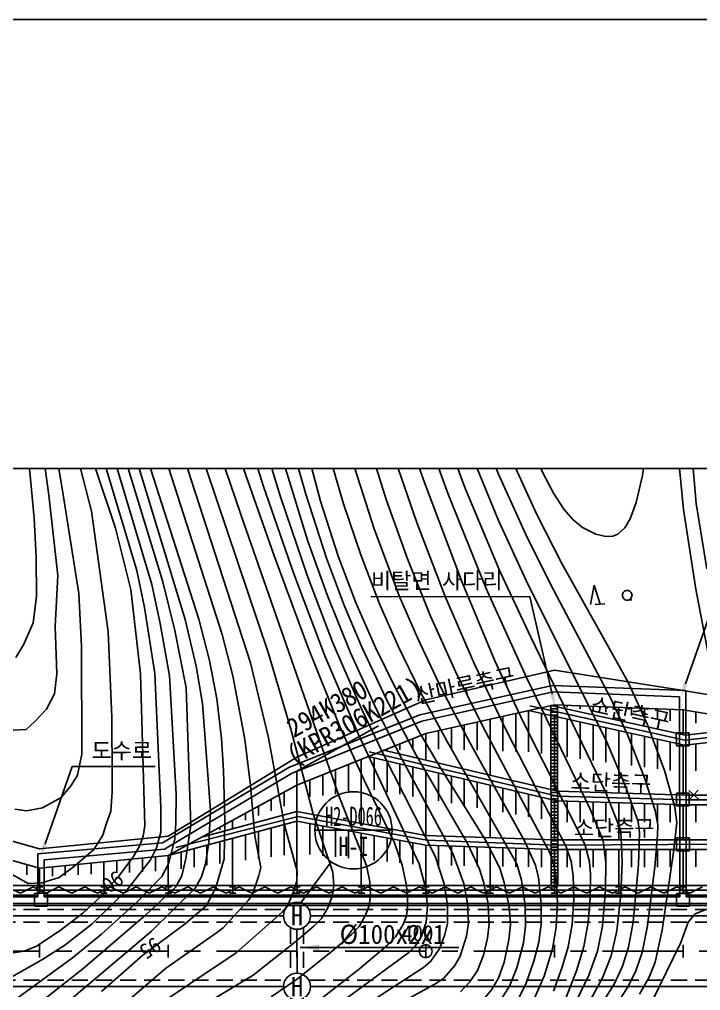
# Model space of a CAD drawing. Header units: millimetres. Extents: x 11366 to 12162, y 1103 to 1810.
# Drawn here: x 11483.7 to 11589.5, y 1468.1 to 1619.1 of the extents above; entities that cross this region are included whole.
import ezdxf
from ezdxf.enums import TextEntityAlignment as Align
from ezdxf.xclip import XClip

# ---------------------------------------------------------------- set-up
doc = ezdxf.new("R2010")
doc.units = ezdxf.units.MM
doc.header["$LTSCALE"] = 10
doc.header["$MEASUREMENT"] = 0
doc.header["$XCLIPFRAME"] = 2
doc.linetypes.add('CENTER', pattern=[2, 1.25, -0.25, 0.25, -0.25])
doc.linetypes.add('HIDDEN', pattern=[0.375, 0.25, -0.125])
for name, color, linetype in [('TN-MANH', 4, 'Continuous'), ('TZ-BASE', 253, 'Continuous'), ('TZ-CABL', 4, 'Continuous')]:
    doc.layers.add(name, color=color, linetype=linetype)
doc.layers.add('TX-PAPR', color=2, linetype='Continuous', plot=False)
doc.styles.add('GR', font='GulimChe.ttf')
doc.styles.add('HANA', font='GulimChe.ttf')
doc.styles.get("Standard").update_dxf_attribs({"font": 'GulimChe.ttf'})
doc.linetypes.add('ZIGZAG', pattern='A,0.0001,-0.2,[131,ltypeshp.shx,S=0.2,R=0,X=-0.2,Y=0],-0.4,[131,ltypeshp.shx,S=0.2,R=180,X=0.2,Y=0],-0.2', length=0.8001)
doc.dimstyles.get("Standard").update_dxf_attribs({"dimtxt": 0.18, "dimasz": 0.18, "dimexe": 0.18, "dimexo": 0.0625, "dimgap": 0.09, "dimtad": 0, "dimtih": 1, "dimtoh": 1, "dimdec": 4, "dimzin": 0, "dimdsep": 46, "dimtxsty": 'Standard', "dimcen": 0.09, "dimadec": 0, "dimazin": 0, "dimtfac": 1, "dimtdec": 4, "dimtofl": 0, "dimtmove": 0, "dimatfit": 3, "dimfxl": 0, "dimtolj": 1, "dimtzin": 0, "dimarcsym": 0})

# ---------------------------------------------------------------- blocks, each defined once
blk = doc.blocks.new('JD-FFCG5FXDGD4XFS')
at = {"layer": 'TZ-BASE'}
for p, q in [((81.4, 71.01, 104), (61.65, 140.28, 104)), ((87.23, 69.49, 106), (66.99, 139.82, 106)), ((83.68, 69.91, 105), (75.05, 102.11, 105)), ((93.85, 70.17, 108), (85.31, 97.5, 108)), ((41.46, 70.86, 87), (38.39, 92.57, 87)), ((43.71, 70.61, 88), (40.21, 92.38, 88)), ((48.05, 68.35, 89), (42.12, 91.9, 89)), ((77.38, 70.75, 102), (71.27, 90.57, 102)), ((99.79, 72.81, 110), (93.5, 91.02, 110)), ((106.1, 72.04, 112), (99.48, 89.71, 112)), ((39.17, 67.27, 86), (37.21, 88.14, 86)), ((74.81, 72.2, 101), (69.51, 88.73, 101)), ((103.48, 71.02, 111), (97.03, 88.81, 111)), ((111.34, 74.1, 114), (106.19, 86.75, 114)), ((114.19, 74.53, 115), (109.07, 86.55, 115)), ((71.26, 67.87, 99), (66.32, 82.5, 99)), ((64.74, 51.58, 95), (55.58, 80.09, 95)), ((81.7, 63.71, 103), (76.47, 80.6, 103)), ((98.66, 66.47, 109), (93.87, 80.35, 109)), ((133.68, 73.91, 116), (134.76, 81.27, 116)), ((59.15, 57.41, 93), (52.47, 79.19, 93)), ((62.64, 51.55, 94), (54.27, 78.89, 94)), ((116.03, 79.25, 116), (118.1, 74.56, 116)), ((55.12, 59.16, 91), (49.44, 77.99, 91)), ((57.44, 56.96, 92), (51.08, 78.2, 92)), ((72.76, 44.82, 97), (62.2, 77.45, 97)), ((75.57, 46.24, 98), (65.13, 77.32, 98)), ((76.42, 61.61, 100), (70.95, 77.13, 100)), ((91.97, 65.63, 107), (87.89, 78.46, 107)), ((111.34, 66.94, 113), (106.83, 77.75, 113)), ((139.23, 77.27, 115), (140.05, 68.61, 115)), ((141.36, 77.72, 114), (142.03, 69.56, 114)), ((51.82, 65.74, 90), (48.45, 75.67, 90)), ((68.38, 49.23, 96), (59.9, 75.63, 96)), ((115.54, 64.77, 114), (111.34, 74.1, 114)), ((117.24, 67.98, 115), (114.19, 74.53, 115)), ((118.1, 74.56, 116), (119.84, 71.15, 116)), ((105.6, 57.44, 110), (99.79, 72.81, 110)), ((132.7, 69.73, 116), (133.68, 73.91, 116)), ((79.5, 58.65, 101), (74.81, 72.2, 101)), ((84.59, 61.05, 104), (81.4, 71.01, 104)), ((109.34, 56.45, 111), (103.48, 71.02, 111)), ((111.53, 59.06, 112), (106.1, 72.04, 112)), ((119.84, 71.15, 116), (121.48, 68.69, 116)), ((42.86, 58.4, 87), (41.46, 70.86, 87)), ((46.11, 55.59, 88), (43.71, 70.61, 88)), ((81.69, 58.09, 102), (77.38, 70.75, 102)), ((86.41, 61.36, 105), (83.68, 69.91, 105)), ((89.9, 61.59, 106), (87.23, 69.49, 106)), ((97.2, 60.94, 108), (93.85, 70.17, 108)), ((131.76, 67.18, 116), (132.7, 69.73, 116)), ((142.03, 69.56, 114), (143.71, 59.41, 114)), ((50.64, 49.62, 89), (48.05, 68.35, 89)), ((121.16, 60.25, 115), (117.24, 67.98, 115)), ((121.48, 68.69, 116), (122.86, 67.07, 116)), ((140.05, 68.61, 115), (141.96, 56.23, 115)), ((39.48, 61.2, 86), (39.17, 67.27, 86)), ((86.61, 23.88, 99), (71.26, 67.87, 99)), ((103.02, 55.12, 109), (98.66, 66.47, 109)), ((115.94, 56.93, 113), (111.34, 66.94, 113)), ((122.86, 67.07, 116), (124.39, 65.83, 116)), ((130.94, 65.8, 116), (131.76, 67.18, 116)), ((54.16, 56.19, 90), (51.82, 65.74, 90)), ((95.87, 55.23, 107), (91.97, 65.63, 107)), ((124.39, 65.83, 116), (126.43, 64.78, 116)), ((129.88, 64.8, 116), (130.94, 65.8, 116)), ((84.68, 55.39, 103), (81.7, 63.71, 103)), ((119.38, 57.04, 114), (115.54, 64.77, 114)), ((126.43, 64.78, 116), (128.01, 64.44, 116)), ((128.01, 64.44, 116), (129.09, 64.47, 116)), ((129.09, 64.47, 116), (129.88, 64.8, 116)), ((39.55, 55.13, 86), (39.48, 61.2, 86)), ((81.7, 47.28, 100), (76.42, 61.61, 100)), ((87.37, 53.61, 104), (84.59, 61.05, 104)), ((89.18, 54.02, 105), (86.41, 61.36, 105)), ((92.81, 53.99, 106), (89.9, 61.59, 106)), ((100.76, 52.08, 108), (97.2, 60.94, 108)), ((56.33, 53.41, 91), (55.12, 59.16, 91)), ((116.33, 48.77, 112), (111.53, 59.06, 112)), ((124.39, 54.47, 115), (121.16, 60.25, 115)), ((42.41, 50.43, 87), (42.86, 58.4, 87)), ((61, 49.85, 93), (59.15, 57.41, 93)), ((84.35, 45.87, 101), (79.5, 58.65, 101)), ((85.58, 47.92, 102), (81.69, 58.09, 102)), ((110.74, 45.14, 110), (105.6, 57.44, 110)), ((55.71, 43.09, 90), (54.16, 56.19, 90)), ((58.75, 50.92, 92), (57.44, 56.96, 92)), ((115.65, 42.51, 111), (109.34, 56.45, 111)), ((128.03, 32.74, 113), (115.94, 56.93, 113)), ((128.74, 39.38, 114), (119.38, 57.04, 114)), ((125.59, 53.85, 73.08), (126.19, 56.89, 73.08)), ((126.19, 56.89, 73.08), (127.09, 53.93, 73.08)), ((141.96, 56.23, 115), (144.87, 41.11, 115)), ((39.02, 51, 86), (39.55, 55.13, 86)), ((46.54, 47.42, 88), (46.11, 55.59, 88)), ((88.34, 46.37, 103), (84.68, 55.39, 103)), ((116.16, 55.12), (91.5, 55.08)), ((98.71, 48.67, 107), (95.87, 55.23, 107)), ((107.57, 44.59, 109), (103.02, 55.12, 109)), ((119.66, 39.93), (116.16, 55.12)), ((131.53, 41.7, 115), (124.39, 54.47, 115)), ((131.35, 54.55, 73.08), (132.05, 54.59, 73.08)), ((57.91, 43.16, 91), (56.33, 53.41, 91)), ((90.13, 47.12, 104), (87.37, 53.61, 104)), ((92.18, 47.21, 105), (89.18, 54.02, 105)), ((95.72, 47.41, 106), (92.81, 53.99, 106)), ((126.34, 53.89, 73.08), (127.84, 53.97, 73.08)), ((140.38, 41.53), (144.57, 53.51)), ((64.34, 44.31, 94), (62.64, 51.55, 94)), ((66.4, 45.18, 95), (64.74, 51.58, 95)), ((104.91, 42.88, 108), (100.76, 52.08, 108)), ((37.58, 47.7, 86), (39.02, 51, 86)), ((42.66, 43.12, 87), (42.41, 50.43, 87)), ((60.2, 42.81, 92), (58.75, 50.92, 92)), ((62.77, 40.94, 93), (61, 49.85, 93)), ((51.21, 36.37, 89), (50.64, 49.62, 89)), ((70.03, 42.79, 96), (68.38, 49.23, 96)), ((102.47, 40.76, 107), (98.71, 48.67, 107)), ((127.92, 24.74, 112), (116.33, 48.77, 112)), ((36.32, 45.65, 86), (37.58, 47.7, 86)), ((46.58, 30.59, 88), (46.54, 47.42, 88)), ((86.62, 35.01, 100), (81.7, 47.28, 100)), ((90.02, 37.65, 102), (85.58, 47.92, 102)), ((93.9, 39.12, 104), (90.13, 47.12, 104)), ((95.31, 40.87, 105), (92.18, 47.21, 105)), ((99.27, 40.13, 106), (95.72, 47.41, 106)), ((79.05, 34.49, 98), (75.57, 46.24, 98)), ((89.47, 33.86, 101), (84.35, 45.87, 101)), ((92.37, 37.54, 103), (88.34, 46.37, 103)), ((65.34, 38.49, 94), (64.34, 44.31, 94)), ((67.53, 39.2, 95), (66.4, 45.18, 95)), ((75.57, 33.15, 97), (72.76, 44.82, 97)), ((112.65, 34.03, 109), (107.57, 44.59, 109)), ((115.08, 35.72, 110), (110.74, 45.14, 110)), ((42.33, 40, 87), (42.66, 43.12, 87)), ((56.38, 19.51, 90), (55.71, 43.09, 90)), ((58.84, 22.35, 91), (57.91, 43.16, 91)), ((61.21, 24.39, 92), (60.2, 42.81, 92)), ((71.89, 32.93, 96), (70.03, 42.79, 96)), ((100, 39.03), (120, 43.67)), ((100, 39.03), (120, 43.67)), ((109.35, 34.01, 108), (104.91, 42.88, 108)), ((125.57, 22.06, 111), (115.65, 42.51, 111)), ((120, 43.67), (140, 40.48)), ((120, 43.67), (140, 40.48)), ((63.5, 19.54, 93), (62.77, 40.94, 93)), ((99.14, 33.8, 105), (95.31, 40.87, 105)), ((99.11, 36.71), (119.73, 41.3)), ((106.91, 32.3, 107), (102.47, 40.76, 107)), ((119.73, 41.3), (140.44, 40.48)), ((134.48, 35.16, 115), (131.53, 41.7, 115)), ((41.09, 37.58, 87), (42.33, 40, 87)), ((103.4, 32.48, 106), (99.27, 40.13, 106)), ((99.4, 35.75), (119.82, 40.29)), ((119.82, 40.29), (139.44, 39.51)), ((131.39, 33.53, 114), (128.74, 39.38, 114)), ((139.49, 8.42), (139.44, 39.51)), ((140, 40.48), (160, 37.24)), ((140, 40.48), (160, 37.24)), ((140.49, 8.42), (140.44, 40.47)), ((66.56, 21.87, 94), (65.34, 38.49, 94)), ((68.26, 33.04, 95), (67.53, 39.2, 95)), ((80, 30.16), (100, 39.03)), ((80, 30.16), (100, 39.03)), ((98.48, 30.54, 104), (93.9, 39.12, 104)), ((100, 33.83), (120, 38.28)), ((116.16, 38.12), (140.28, 32.79)), ((119.46, 38.16), (140.32, 33.55)), ((119.52, 10.22), (119.47, 38.17)), ((119.47, 38.16), (120.47, 38.16)), ((120, 38.04), (120, 38.28)), ((120, 38.28), (140, 37.48)), ((120.52, 10.22), (120.47, 38.26)), ((122, 37.93), (122, 38.2)), ((124, 37.66), (124, 38.12)), ((126, 37.4), (126, 38.04)), ((128, 37.13), (128, 37.96)), ((130, 35.83), (130, 37.88)), ((132, 36.6), (132, 37.8)), ((39.28, 35.68, 87), (41.09, 37.58, 87)), ((51.29, 26.9, 89), (51.21, 36.37, 89)), ((78.73, 28.53), (99.11, 36.71)), ((93.44, 30.56, 102), (90.02, 37.65, 102)), ((96.35, 29.76, 103), (92.37, 37.54, 103)), ((112, 31.1), (112, 36.5)), ((114, 31.04), (114, 36.95)), ((116, 30.96), (116, 37.39)), ((116, 37.39), (140.24, 32.03)), ((118, 30.7), (118, 36.95)), ((119.47, 37.66), (120.47, 37.66)), ((119.47, 37.16), (120.47, 37.16)), ((119.47, 36.66), (120.47, 36.66)), ((120, 24.97), (120, 36.51)), ((134, 36.34), (134, 37.72)), ((136, 36.07), (136, 37.64)), ((138, 35.81), (138, 37.56)), ((140, 33.62), (140, 37.48)), ((140, 37.48), (160, 34.25)), ((142, 35.42), (142, 37.16)), ((37.92, 34.42, 87), (39.28, 35.68, 87)), ((79.16, 27.62), (99.4, 35.75)), ((90.44, 26.55, 100), (86.62, 35.01, 100)), ((104, 31.34), (104, 34.72)), ((106, 31.28), (106, 35.17)), ((108, 31.22), (108, 35.61)), ((110, 27.33), (110, 36.06)), ((124.71, 16.63, 110), (115.08, 35.72, 110)), ((119.47, 36.16), (120.47, 36.16)), ((119.47, 35.66), (120.47, 35.66)), ((119.47, 35.16), (120.47, 35.16)), ((122, 30.18), (122, 36.07)), ((124, 29.91), (124, 35.62)), ((126, 29.65), (126, 35.18)), ((128, 29.39), (128, 34.74)), ((137.1, 28.09, 115), (134.48, 35.16, 115)), ((140.28, 32.79), (159.91, 34.99)), ((140.32, 33.55), (154.49, 35.14)), ((35.9, 34.32, 87), (37.92, 34.42, 87)), ((82.52, 21.32, 98), (79.05, 34.49, 98)), ((80, 25.8), (100, 33.83)), ((99.01, 13.59, 101), (89.47, 33.86, 101)), ((102.15, 28.75, 105), (99.14, 33.8, 105)), ((100, 29.68), (100, 33.83)), ((102, 31.4), (102, 34.28)), ((119.3, 15.27, 108), (109.35, 34.01, 108)), ((121.85, 16.2, 109), (112.65, 34.03, 109)), ((119.48, 34.66), (120.48, 34.66)), ((119.48, 34.16), (120.48, 34.16)), ((119.48, 33.66), (120.48, 33.66)), ((130, 24.57), (130, 34.3)), ((134.01, 26.92, 114), (131.39, 33.53, 114)), ((132, 28.86), (132, 33.85)), ((134, 28.6), (134, 33.41)), ((140.94, 33.93), (138.94, 33.93)), ((138.94, 33.93), (138.95, 31.93)), ((140.24, 32.03), (160, 34.25)), ((140.95, 31.93), (140.94, 33.93)), ((68.59, 28.14, 95), (68.26, 33.04, 95)), ((72.77, 25.76, 96), (71.89, 32.93, 96)), ((78.04, 19.58, 97), (75.57, 33.15, 97)), ((96, 31.3), (96, 32.23)), ((98, 31.39), (98, 33.03)), ((114.14, 13.57, 106), (103.4, 32.48, 106)), ((115.43, 17.05, 107), (106.91, 32.3, 107)), ((119.48, 33.16), (120.48, 33.16)), ((119.48, 32.66), (120.48, 32.66)), ((119.48, 32.16), (120.48, 32.16)), ((131.11, 25.5, 113), (128.03, 32.74, 113)), ((136, 28.34), (136, 32.97)), ((138, 28.08), (138, 32.53)), ((138.95, 31.93), (140.95, 31.93)), ((140, 24.28), (140, 32.08)), ((142, 28.01), (142, 32.23)), ((45.91, 27.34, 88), (46.58, 30.59, 88)), ((91.05, 30.24), (120.37, 23.34)), ((91.23, 30.97), (120.47, 24.09)), ((101.46, 14.76, 102), (93.44, 30.56, 102)), ((93.47, 31.21), (120.56, 24.84)), ((94, 31.09), (94, 31.42)), ((106.48, 16.71, 104), (98.48, 30.54, 104)), ((119.48, 31.66), (120.48, 31.66)), ((119.48, 31.16), (120.48, 31.16)), ((119.48, 30.66), (120.48, 30.66)), ((40.87, 16.7), (45.06, 28.68)), ((45.06, 28.68), (57.96, 28.7)), ((60, 17.85), (80, 30.16)), ((60, 17.85), (80, 30.16)), ((88, 24.62), (88, 29.01)), ((90, 19.85), (90, 29.82)), ((92, 25.05), (92, 30.02)), ((94, 24.73), (94, 29.55)), ((96, 24.38), (96, 29.08)), ((104.2, 15.18, 103), (96.35, 29.76, 103)), ((109.27, 17.25, 105), (102.15, 28.75, 105)), ((119.48, 30.16), (120.48, 30.16)), ((119.48, 29.66), (120.48, 29.66)), ((119.48, 29.16), (120.48, 29.16)), ((44.92, 25.74, 88), (45.91, 27.34, 88)), ((59.1, 16.81), (78.73, 28.53)), ((59.4, 15.83), (79.16, 27.62)), ((68.81, 20.18, 95), (68.59, 28.14, 95)), ((84, 24.18), (84, 27.41)), ((86, 24.4), (86, 28.21)), ((98, 24.03), (98, 28.61)), ((100, 17.99), (100, 28.14)), ((102, 23.34), (102, 27.67)), ((104, 22.99), (104, 27.2)), ((119.49, 28.66), (120.49, 28.66)), ((119.49, 28.16), (120.49, 28.16)), ((119.49, 27.66), (120.49, 27.66)), ((138.74, 22.38, 115), (137.1, 28.09, 115)), ((43.35, 23.87, 88), (44.92, 25.74, 88)), ((51.29, 24.76, 89), (51.29, 26.9, 89)), ((60, 14.85), (80, 25.8)), ((73.45, 17.93, 96), (72.77, 25.76, 96)), ((80, 21.7), (80, 25.8)), ((80, 21.7), (80, 25.8)), ((82, 23.97), (82, 26.6)), ((95.16, 16.85, 100), (90.44, 26.55, 100)), ((106, 22.64), (106, 26.73)), ((108, 22.29), (108, 26.25)), ((110, 17.66), (110, 25.78)), ((119.49, 27.16), (120.49, 27.16)), ((119.49, 26.66), (120.49, 26.66)), ((119.49, 26.16), (120.49, 26.16)), ((119.49, 25.66), (120.49, 25.66)), ((135.66, 21.87, 114), (134.01, 26.92, 114)), ((51.09, 21.77, 89), (51.29, 24.76, 89)), ((61.19, 19.87, 92), (61.21, 24.39, 92)), ((78, 22.55), (78, 24.7)), ((112, 21.6), (112, 25.31)), ((114, 21.25), (114, 24.84)), ((116, 20.9), (116, 24.37)), ((119.49, 25.16), (120.49, 25.16)), ((119.49, 24.66), (120.49, 24.66)), ((119.49, 24.16), (120.49, 24.16)), ((120.56, 24.84), (140.59, 24.26)), ((130.25, 18.84, 112), (127.92, 24.74, 112)), ((133.02, 20.1, 113), (131.11, 25.5, 113)), ((140.96, 24.56), (138.96, 24.56)), ((138.96, 24.56), (138.96, 22.56)), ((140.59, 24.26), (159.88, 24.26)), ((140.91, 24.97, 115.31), (142.4, 23.63, 115.31)), ((140.96, 22.56), (140.96, 24.56)), ((140.99, 23.55, 115.31), (142.33, 25.04, 115.31)), ((40.46, 22.29, 88), (43.35, 23.87, 88)), ((76, 21.81), (76, 23.61)), ((90.81, 13.33, 99), (86.61, 23.88, 99)), ((118, 20.56), (118, 23.9)), ((119.49, 23.66), (120.49, 23.66)), ((119.49, 23.16), (120.49, 23.16)), ((119.5, 22.66), (120.5, 22.66)), ((120, 17.32), (120, 23.43)), ((120.37, 23.34), (140.57, 22.76)), ((120.47, 24.09), (140.58, 23.51)), ((122, 20.07), (122, 23.3)), ((124, 20.07), (124, 23.24)), ((126, 20.07), (126, 23.18)), ((128, 20.06), (128, 23.12)), ((130, 17.32), (130, 23.07)), ((132, 20.06), (132, 23.01)), ((134, 20.06), (134, 22.95)), ((136, 20.06), (136, 22.89)), ((138, 20.05), (138, 22.83)), ((140, 17.32), (140, 22.78)), ((140.57, 22.76), (160, 22.76)), ((140.58, 23.51), (159.94, 23.51)), ((142, 20.05), (142, 22.76)), ((20, 21.44), (40, 15.92)), ((20, 21.44), (40, 15.92)), ((36.18, 22.07, 88), (37.98, 21.8, 88)), ((37.98, 21.8, 88), (40.46, 22.29, 88)), ((50.36, 19.71, 89), (51.09, 21.77, 89)), ((58.85, 18.47, 91), (58.84, 22.35, 91)), ((80, 21.7), (65.36, 17.78)), ((66.31, 16.89, 94), (66.56, 21.87, 94)), ((72, 20.34), (72, 21.42)), ((74, 21.08), (74, 22.51)), ((80, 21.7), (100, 17.99)), ((85.56, 12.3, 98), (82.52, 21.32, 98)), ((119.5, 22.16), (120.5, 22.16)), ((119.5, 21.66), (120.5, 21.66)), ((119.5, 21.16), (120.5, 21.16)), ((127.57, 17.15, 111), (125.57, 22.06, 111)), ((136.06, 19.61, 114), (135.66, 21.87, 114)), ((139.05, 20.02, 115), (138.74, 22.38, 115)), ((138.96, 22.56), (140.96, 22.56)), ((49.85, 18.02, 89), (50.36, 19.71, 89)), ((80, 20.2), (60, 14.85)), ((61.01, 17.38, 92), (61.19, 19.87, 92)), ((61.16, 16.11), (80.19, 20.93)), ((68.69, 14.37, 95), (68.81, 20.18, 95)), ((70, 19.02), (70, 20.32)), ((78, 14.94), (78, 19.66)), ((80, 10.22), (80, 20.2)), ((80, 10.22), (80, 20.2)), ((80, 20.2), (100, 16.49)), ((80.19, 20.93), (100.18, 17.27)), ((82, 15.03), (82, 19.83)), ((119.5, 20.66), (120.5, 20.66)), ((119.5, 20.16), (120.5, 20.16)), ((119.5, 19.66), (120.5, 19.66)), ((133.23, 18.39, 113), (133.02, 20.1, 113)), ((138.49, 15.41, 115), (139.05, 20.02, 115)), ((20, 18.44), (40, 12.92)), ((56.11, 17.86, 90), (56.38, 19.51, 90)), ((58.15, 16.08, 91), (58.85, 18.47, 91)), ((62.75, 14.41, 93), (63.5, 19.54, 93)), ((66, 17.95), (66, 18.13)), ((68, 18.87), (68, 19.23)), ((74, 14.41), (74, 18.59)), ((76, 14.67), (76, 19.13)), ((80.01, 12.45, 97), (78.04, 19.58, 97)), ((84, 14.84), (84, 19.46)), ((86, 14.65), (86, 19.09)), ((88, 14.47), (88, 18.72)), ((90, 10.22), (90, 18.35)), ((119.5, 19.16), (120.5, 19.16)), ((119.5, 18.66), (120.5, 18.66)), ((119.5, 18.16), (120.5, 18.16)), ((130.4, 17.59, 112), (130.25, 18.84, 112)), ((133.08, 13.47, 113), (133.23, 18.39, 113)), ((136.01, 18, 114), (136.06, 19.61, 114)), ((39.71, 15.11), (59.1, 16.81)), ((40, 15.92), (60, 17.85)), ((40, 15.92), (60, 17.85)), ((48.42, 15.8, 89), (49.85, 18.02, 89)), ((55.59, 16.42, 90), (56.11, 17.86, 90)), ((60.06, 13.57, 92), (61.01, 17.38, 92)), ((65.79, 13.56, 94), (66.31, 16.89, 94)), ((68, 13.6), (68, 16.99)), ((70, 10.22), (70, 17.52)), ((72, 14.14), (72, 18.06)), ((74.36, 12.98, 96), (73.45, 17.93, 96)), ((92, 14.1), (92, 17.98)), ((94, 13.91), (94, 17.6)), ((96.33, 13.38, 100), (95.16, 16.85, 100)), ((96, 13.73), (96, 17.23)), ((98, 13.54), (98, 16.86)), ((100, 17.99), (120, 17.32)), ((100.18, 17.27), (120.31, 16.48)), ((108.36, 12.75, 104), (106.48, 16.71, 104)), ((111.53, 12.89, 105), (109.27, 17.25, 105)), ((117.08, 13.39, 107), (115.43, 17.05, 107)), ((119.5, 17.66), (120.5, 17.66)), ((119.5, 17.16), (120.5, 17.16)), ((119.51, 16.66), (120.51, 16.66)), ((120, 17.32), (140, 17.32)), ((120.31, 16.48), (160.2, 16.68)), ((125.46, 13.9, 110), (124.71, 16.63, 110)), ((128, 13.74, 111), (127.57, 17.15, 111)), ((130.55, 13.88, 112), (130.4, 17.59, 112)), ((135.6, 13.13, 114), (136.01, 18, 114)), ((140.97, 17.6), (138.97, 17.6)), ((138.97, 17.6), (138.97, 15.6)), ((140, 17.32), (160, 17.33)), ((140.97, 15.6), (140.97, 17.6)), ((39.71, 15.11), (39.71, 8.42)), ((40.71, 14.2), (59.4, 15.83)), ((45.46, 13.26, 89), (48.42, 15.8, 89)), ((54.6, 14.71, 90), (55.59, 16.42, 90)), ((57.23, 14.19, 91), (58.15, 16.08, 91)), ((62, 12.8), (62, 15.38)), ((64, 13.07), (64, 15.92)), ((66, 13.34), (66, 16.45)), ((100, 10.22), (100, 16.49)), ((100, 16.49), (120, 15.82)), ((102, 13.32), (102, 16.42)), ((104, 13.29), (104, 16.36)), ((105.94, 10.54, 103), (104.2, 15.18, 103)), ((106, 13.26), (106, 16.29)), ((108, 13.22), (108, 16.22)), ((110, 10.22), (110, 16.16)), ((112, 13.16), (112, 16.09)), ((114, 13.12), (114, 16.02)), ((116, 13.09), (116, 15.96)), ((118, 13.06), (118, 15.89)), ((119.96, 13.25, 108), (119.3, 15.27, 108)), ((119.51, 16.16), (120.51, 16.16)), ((119.51, 15.66), (120.51, 15.66)), ((119.51, 15.16), (120.51, 15.16)), ((120, 10.22), (120, 15.82)), ((120, 15.82), (140, 15.82)), ((122.6, 13.91, 109), (121.85, 16.2, 109)), ((122, 13.03), (122, 15.82)), ((124, 13.04), (124, 15.82)), ((126, 13.05), (126, 15.82)), ((128, 13.05), (128, 15.82)), ((130, 10.22), (130, 15.82)), ((132, 13.07), (132, 15.82)), ((134, 13.08), (134, 15.82)), ((136, 13.08), (136, 15.82)), ((136.73, 3.26, 115), (138.49, 15.41, 115)), ((138, 13.09), (138, 15.82)), ((138.97, 15.6), (140.97, 15.6)), ((140, 15.82), (160, 15.83)), ((140, 10.22), (140, 15.82)), ((142, 13.11), (142, 15.82)), ((60, 14.85), (40, 12.92)), ((40.71, 14.2), (40.71, 8.42)), ((48, 11.95), (48, 13.69)), ((50, 10.22), (50, 13.88)), ((52, 12.15), (52, 14.07)), ((52.34, 11.68, 90), (54.6, 14.71, 90)), ((53.55, 9.47, 91), (57.23, 14.19, 91)), ((54, 12.24), (54, 14.27)), ((56, 12.34), (56, 14.46)), ((58, 12.44), (58, 14.65)), ((60, 10.22), (60, 14.85)), ((62.13, 11.71, 93), (62.75, 14.41, 93)), ((67.39, 9.92, 95), (68.69, 14.37, 95)), ((99.94, 10.11, 101), (99.01, 13.59, 101)), ((102.89, 10.47, 102), (101.46, 14.76, 102)), ((119.51, 14.66), (120.51, 14.66)), ((119.51, 14.16), (120.51, 14.16)), ((119.51, 13.66), (120.51, 13.66)), ((122.93, 11.72, 109), (122.6, 13.91, 109)), ((125.63, 11.95, 110), (125.46, 13.9, 110)), ((127.96, 9.53, 111), (128, 13.74, 111)), ((130.3, 8.8, 112), (130.55, 13.88, 112)), ((38, 11.84), (38, 13.47)), ((40, 10.22), (40, 12.92)), ((42, 11.66), (42, 13.11)), ((43.05, 11.47, 89), (45.46, 13.26, 89)), ((44, 11.76), (44, 13.3)), ((46, 11.86), (46, 13.5)), ((59.02, 11.61, 92), (60.06, 13.57, 92)), ((65.19, 11.55, 94), (65.79, 13.56, 94)), ((74.09, 11.76, 96), (74.36, 12.98, 96)), ((79.98, 10.93, 97), (80.01, 12.45, 97)), ((85.75, 10.19, 98), (85.56, 12.3, 98)), ((91.31, 10.79, 99), (90.81, 13.33, 99)), ((97, 10.18, 100), (96.33, 13.38, 100)), ((109, 10.76, 104), (108.36, 12.75, 104)), ((112.21, 10.68, 105), (111.53, 12.89, 105)), ((114.89, 11.03, 106), (114.14, 13.57, 106)), ((117.55, 11.43, 107), (117.08, 13.39, 107)), ((119.51, 13.16), (120.51, 13.16)), ((119.51, 12.66), (120.51, 12.66)), ((119.51, 12.16), (120.51, 12.16)), ((120.27, 11.26, 108), (119.96, 13.25, 108)), ((132.22, 4.52, 113), (133.08, 13.47, 113)), ((134.48, 3.96, 114), (135.6, 13.13, 114)), ((35.76, 11.92, 89), (38.22, 10.5, 89)), ((38.22, 10.5, 89), (40.35, 10.61, 89)), ((40.35, 10.61, 89), (43.05, 11.47, 89)), ((49.52, 8.51, 90), (52.34, 11.68, 90)), ((55.04, 7.56, 92), (59.02, 11.61, 92)), ((61.2, 10.01, 93), (62.13, 11.71, 93)), ((64.2, 9.78, 94), (65.19, 11.55, 94)), ((73.03, 8.71, 96), (74.09, 11.76, 96)), ((79.58, 9.5, 97), (79.98, 10.93, 97)), ((91.44, 8.63, 99), (91.31, 10.79, 99)), ((109.65, 7.6, 104), (109, 10.76, 104)), ((112.96, 6.89, 105), (112.21, 10.68, 105)), ((115.45, 7.1, 106), (114.89, 11.03, 106)), ((117.96, 7.36, 107), (117.55, 11.43, 107)), ((119.51, 11.66), (120.51, 11.66)), ((119.51, 11.16), (120.51, 11.16)), ((119.52, 10.66), (120.52, 10.66)), ((120.48, 7.49, 108), (120.27, 11.26, 108)), ((123.01, 8.07, 109), (122.93, 11.72, 109)), ((125.58, 8.29, 110), (125.63, 11.95, 110)), ((0, 10.22), (80, 10.22)), ((36.02, 9.49), (37.02, 8.99)), ((37.02, 8.99), (39.02, 9.99)), ((39.02, 9.99), (40.02, 9.49)), ((39.52, 9.99), (40.52, 9.99)), ((40.02, 9.99), (40.02, 8.99)), ((40.02, 9.49), (41.02, 8.99)), ((41.02, 8.99), (43.02, 9.99)), ((43.02, 9.99), (44.02, 9.49)), ((44.02, 9.49), (45.02, 8.99)), ((45.02, 8.99), (47.02, 9.99)), ((47.02, 9.99), (48.02, 9.49)), ((48.02, 9.49), (49.02, 8.99)), ((48.17, 4.27, 91), (53.55, 9.47, 91)), ((49.02, 8.99), (51.02, 9.99)), ((49.52, 9.99), (50.52, 9.99)), ((50.02, 9.99), (50.02, 8.99)), ((51.02, 9.99), (52.02, 9.49)), ((52.02, 9.49), (53.02, 8.99)), ((53.02, 8.99), (55.02, 9.99)), ((55.02, 9.99), (56.02, 9.49)), ((56.02, 9.49), (57.02, 8.99)), ((56.46, 5.59, 93), (61.2, 10.01, 93)), ((57.02, 8.99), (59.02, 10)), ((57.37, 3.13, 94), (64.2, 9.78, 94)), ((59.02, 10), (60.02, 9.5)), ((59.52, 10), (60.52, 10)), ((60.02, 10), (60.02, 9)), ((60.02, 9.5), (61.02, 9)), ((61.02, 9), (63.02, 10)), ((63.02, 10), (64.02, 9.5)), ((64.02, 9.5), (65.02, 9)), ((65.02, 9), (67.02, 10)), ((65.93, 7.08, 95), (67.39, 9.92, 95)), ((67.02, 10), (68.02, 9.5)), ((68.02, 9.5), (69.02, 9)), ((69.02, 9), (71.02, 10)), ((69.52, 10), (70.52, 10)), ((70.02, 10), (70.02, 9)), ((71.02, 10), (72.02, 9.5)), ((72.02, 9.5), (73.02, 9)), ((73.02, 9), (75.02, 10)), ((75.02, 10), (76.02, 9.5)), ((76.02, 9.5), (77.02, 9)), ((77.02, 9), (79.02, 10)), ((78.53, 7.03, 97), (79.58, 9.5, 97)), ((79.02, 10), (80.02, 9.5)), ((79.52, 10), (80.52, 10)), ((80, 10.22), (205.12, 10.23)), ((80.02, 10), (80.02, 9)), ((80.02, 9.5), (81.02, 9)), ((81.02, 9), (83.02, 10)), ((83.02, 10), (84.02, 9.5)), ((84.02, 9.5), (85.02, 9)), ((85.02, 9), (87.02, 10)), ((85.48, 8.5, 98), (85.75, 10.19, 98)), ((87.02, 10), (88.02, 9.5)), ((88.02, 9.5), (89.02, 9)), ((89.02, 9), (91.02, 10)), ((89.52, 10), (90.52, 10)), ((90.02, 10), (90.02, 9)), ((91.02, 10), (92.02, 9.5)), ((92.02, 9.5), (93.02, 9)), ((93.02, 9), (95.02, 10)), ((95.02, 10), (96.02, 9.5)), ((96.02, 9.5), (97.02, 9)), ((97.22, 7.27, 100), (97, 10.18, 100)), ((97.02, 9), (99.02, 10)), ((99.02, 10), (100.02, 9.5)), ((99.52, 10), (100.52, 10)), ((100.28, 7.07, 101), (99.94, 10.11, 101)), ((100.02, 10), (100.02, 9)), ((100.02, 9.5), (101.02, 9)), ((101.02, 9), (103.02, 10)), ((103.4, 7.17, 102), (102.89, 10.47, 102)), ((103.02, 10), (104.02, 9.5)), ((104.02, 9.5), (105.02, 9)), ((105.02, 9), (107.02, 10)), ((106.52, 7.39, 103), (105.94, 10.54, 103)), ((107.02, 10), (108.02, 9.5)), ((108.02, 9.5), (109.02, 9)), ((109.02, 9), (111.02, 10)), ((109.52, 10), (110.52, 10)), ((110.02, 10), (110.02, 9)), ((111.02, 10), (112.02, 9.5)), ((112.02, 9.5), (113.02, 9)), ((113.02, 9), (115.02, 10)), ((115.02, 10), (116.02, 9.5)), ((116.02, 9.5), (117.02, 9)), ((117.02, 9), (119.02, 10)), ((119.02, 10), (120.02, 9.5)), ((119.52, 10), (120.52, 10)), ((120.02, 10), (120.02, 9)), ((120.02, 9.5), (121.02, 9)), ((121.02, 9), (123.02, 10)), ((123.02, 10), (124.02, 9.5)), ((124.02, 9.5), (125.02, 9)), ((125.02, 9), (127.02, 10)), ((127.02, 10), (128.02, 9.5)), ((127.49, 3.9, 111), (127.96, 9.53, 111)), ((128.02, 9.5), (129.02, 9)), ((129.02, 9), (131.02, 10)), ((129.52, 10), (130.52, 10)), ((130.02, 10), (130.02, 9)), ((131.02, 10), (132.02, 9.5)), ((132.02, 9.5), (133.02, 9)), ((133.02, 9), (135.02, 10)), ((135.02, 10), (136.02, 9.5)), ((136.02, 9.5), (137.02, 9)), ((137.02, 9), (139.02, 10)), ((139.02, 10), (140.02, 9.5)), ((139.52, 10), (140.52, 10)), ((140.02, 10), (140.02, 9)), ((140.02, 9.5), (141.02, 9)), ((141.02, 9), (143.02, 10)), ((0, 8.72), (39.71, 8.72)), ((0, 8.42), (39.71, 8.42)), ((41.22, 8.99), (39.22, 8.98)), ((39.22, 8.98), (39.22, 6.98)), ((39.52, 8.99), (40.52, 8.99)), ((40.71, 8.72), (80, 8.72)), ((40.71, 8.42), (80, 8.42)), ((41.22, 6.99), (41.22, 8.99)), ((46.75, 5.89, 90), (49.52, 8.51, 90)), ((49.52, 8.99), (50.52, 8.99)), ((49.65, 2.62, 92), (55.04, 7.56, 92)), ((59.52, 9), (60.52, 9)), ((68.53, 3.64, 96), (72.4, 7.86, 96)), ((69.52, 9), (70.52, 9)), ((72.4, 7.86, 96), (73.03, 8.71, 96)), ((79.52, 9), (80.52, 9)), ((80, 8.72), (139.49, 8.72)), ((80, 8.72), (120, 8.72)), ((80, 8.42), (139.49, 8.42)), ((80, 8.42), (120, 8.42)), ((84.8, 6.75, 98), (85.48, 8.5, 98)), ((89.52, 9), (90.52, 9)), ((91.21, 7.03, 99), (91.44, 8.63, 99)), ((99.52, 9), (100.52, 9)), ((109.52, 9), (110.52, 9)), ((109.86, 4.27, 104), (109.65, 7.6, 104)), ((119.52, 9), (120.52, 9)), ((120, 8.72), (139.49, 8.72)), ((120, 8.42), (139.49, 8.42)), ((122.77, 4.16, 109), (123.01, 8.07, 109)), ((125.27, 4.48, 110), (125.58, 8.29, 110)), ((129.52, 9), (130.52, 9)), ((129.68, 3.14, 112), (130.3, 8.8, 112)), ((140.99, 8.98), (138.99, 8.97)), ((138.99, 8.97), (138.99, 6.97)), ((139.52, 9), (140.52, 9)), ((140.49, 8.72), (200, 8.73)), ((140.49, 8.72), (207.96, 8.73)), ((140.49, 8.42), (200, 8.43)), ((140.49, 8.42), (209.41, 8.43)), ((140.99, 6.98), (140.99, 8.98)), ((0, 7.42), (80, 7.42)), ((0, 7.11), (280, 7.13)), ((39.22, 6.98), (41.22, 6.99)), ((62.63, 4.23, 95), (65.93, 7.08, 95)), ((70.54, -0.25, 97), (77.72, 6.07, 97)), ((77.72, 6.07, 97), (78.53, 7.03, 97)), ((80, 7.42), (209.76, 7.43)), ((80, 7.42), (120, 7.42)), ((83.81, 5.06, 98), (84.8, 6.75, 98)), ((90.62, 5.49, 99), (91.21, 7.03, 99)), ((97.01, 5.51, 100), (97.22, 7.27, 100)), ((100.1, 4.53, 101), (100.28, 7.07, 101)), ((103.38, 4.27, 102), (103.4, 7.17, 102)), ((106.64, 4.42, 103), (106.52, 7.39, 103)), ((113.16, 4.17, 105), (112.96, 6.89, 105)), ((115.52, 3.94, 106), (115.45, 7.1, 106)), ((117.94, 4.18, 107), (117.96, 7.36, 107)), ((120, 7.42), (200, 7.43)), ((120.3, 3.72, 108), (120.48, 7.49, 108)), ((138.99, 6.97), (140.99, 6.98)), ((141.85, 5.8, 116), (143.57, 6.48, 116)), ((43.22, 3.21, 90), (46.75, 5.89, 90)), ((46.71, -2.74, 93), (56.46, 5.59, 93)), ((82.64, 3.91, 98), (83.81, 5.06, 98)), ((89.65, 3.83, 99), (90.62, 5.49, 99)), ((96.48, 4.12, 100), (97.01, 5.51, 100)), ((99.36, 2.34, 101), (100.1, 4.53, 101)), ((140.81, 4.51, 116), (141.85, 5.8, 116)), ((32.07, -18.31, 94), (57.37, 3.13, 94)), ((39.5, 0.78, 90), (43.22, 3.21, 90)), ((43.94, 0.93, 91), (48.17, 4.27, 91)), ((56.04, -0.61, 95), (62.63, 4.23, 95)), ((67.48, 2.87, 96), (68.53, 3.64, 96)), ((79.6, 1.35, 98), (82.64, 3.91, 98)), ((88.53, 2.62, 99), (89.65, 3.83, 99)), ((95.33, 2.23, 100), (96.48, 4.12, 100)), ((102.93, 2.42, 102), (103.38, 4.27, 102)), ((106.32, 2.34, 103), (106.64, 4.42, 103)), ((109.6, 2.04, 104), (109.86, 4.27, 104)), ((112.94, 1.78, 105), (113.16, 4.17, 105)), ((115.18, 1.29, 106), (115.52, 3.94, 106)), ((117.56, 1.39, 107), (117.94, 4.18, 107)), ((119.69, 0.38, 108), (120.3, 3.72, 108)), ((122.15, 0.7, 109), (122.77, 4.16, 109)), ((124.58, 0.73, 110), (125.27, 4.48, 110)), ((126.69, 0.02, 111), (127.49, 3.9, 111)), ((128.81, -0.71, 112), (129.68, 3.14, 112)), ((131.49, 0.63, 113), (132.22, 4.52, 113)), ((133.62, -0.22, 114), (134.48, 3.96, 114)), ((135.66, -1.71, 115), (136.73, 3.26, 115)), ((139.67, 1.33, 116), (140.81, 4.51, 116)), ((45.12, -1.06, 92), (49.65, 2.62, 92)), ((59.55, -2.71, 96), (67.48, 2.87, 96)), ((85.78, 0.27, 99), (88.53, 2.62, 99)), ((94.09, 0.94, 100), (95.33, 2.23, 100)), ((98.35, 0.8, 101), (99.36, 2.34, 101)), ((102.14, 0.37, 102), (102.93, 2.42, 102)), ((105.35, -0.79, 103), (106.32, 2.34, 103)), ((108.96, -0.61, 104), (109.6, 2.04, 104)), ((112.18, -1.72, 105), (112.94, 1.78, 105)), ((37.63, 0, 90), (39.5, 0.78, 90)), ((40, 1), (40, -1)), ((40.36, -1.37, 91), (43.94, 0.93, 91)), ((60, 1), (60, -1)), ((73.2, -3.71, 98), (79.6, 1.35, 98)), ((79.88, -4.43, 99), (85.78, 0.27, 99)), ((80, 1), (80, -1)), ((89.71, -2.74, 100), (94.09, 0.94, 100)), ((97.4, -0.19, 101), (98.35, 0.8, 101)), ((100, 1), (100, -1)), ((100.74, -1.58, 102), (102.14, 0.37, 102)), ((114.17, -2.61, 106), (115.18, 1.29, 106)), ((116.81, -1.56, 107), (117.56, 1.39, 107)), ((118.39, -3.87, 108), (119.69, 0.38, 108)), ((120, 1), (120, -1)), ((121.23, -2.49, 109), (122.15, 0.7, 109)), ((123.43, -3.08, 110), (124.58, 0.73, 110)), ((125.35, -3.75, 111), (126.69, 0.02, 111)), ((130.57, -2.34, 113), (131.49, 0.63, 113)), ((135.08, -7.97, 116), (139.67, 1.33, 116)), ((140, 1), (140, -1)), ((34.58, -4.59, 91), (40.36, -1.37, 91)), ((35.87, -0.27, 90), (37.63, 0, 90)), ((35.92, -7.77, 92), (45.12, -1.06, 92)), ((49.64, -6.27, 95), (56.04, -0.61, 95)), ((56.48, -9.66, 97), (70.54, -0.25, 97)), ((83.21, -10.6, 101), (97.4, -0.19, 101)), ((104.52, -2.21, 103), (105.35, -0.79, 103)), ((108.04, -2.99, 104), (108.96, -0.61, 104)), ((127.46, -4.13, 112), (128.81, -0.71, 112)), ((132.68, -3.05, 114), (133.62, -0.22, 114)), ((32.72, -13.78, 93), (46.71, -2.74, 93)), ((41.39, -18.22, 96), (59.55, -2.71, 96)), ((81.53, -14.28, 102), (99.64, -2.52, 102)), ((82.39, -8.44, 100), (89.71, -2.74, 100)), ((99.64, -2.52, 102), (100.74, -1.58, 102)), ((102.81, -4.2, 103), (104.52, -2.21, 103)), ((106.85, -4.76, 104), (108.04, -2.99, 104)), ((111.29, -4.19, 105), (112.18, -1.72, 105)), ((113.04, -5.44, 106), (114.17, -2.61, 106)), ((115.57, -5.12, 107), (116.81, -1.56, 107)), ((119.84, -6.19, 109), (121.23, -2.49, 109)), ((129.28, -5.11, 113), (130.57, -2.34, 113)), ((134.71, -4.02, 115), (135.66, -1.71, 115)), ((62.69, -10.01, 98), (73.2, -3.71, 98)), ((76, -7.1, 99), (79.88, -4.43, 99)), ((101.66, -4.96, 103), (102.81, -4.2, 103)), ((110.24, -6.02, 105), (111.29, -4.19, 105)), ((116.87, -7.42, 108), (118.39, -3.87, 108)), ((121.77, -7.29, 110), (123.43, -3.08, 110)), ((123.3, -8.01, 111), (125.35, -3.75, 111)), ((125.3, -8.11, 112), (127.46, -4.13, 112)), ((131.44, -5.51, 114), (132.68, -3.05, 114)), ((133.21, -6.66, 115), (134.71, -4.02, 115)), ((94.17, -9.1, 103), (101.66, -4.96, 103)), ((105.4, -6.3, 104), (106.85, -4.76, 104)), ((108.69, -7.88, 105), (110.24, -6.02, 105)), ((111.79, -7.42, 106), (113.04, -5.44, 106)), ((114.44, -7.35, 107), (115.57, -5.12, 107)), ((126.71, -9.24, 113), (129.28, -5.11, 113)), ((129.44, -8.58, 114), (131.44, -5.51, 114))]:
    blk.add_line(p, q, dxfattribs=at)
at = {"layer": 'TZ-BASE', "ltscale": 0.2}
blk.add_line((0.02, 9.49), (199.93, 9.5), dxfattribs=at)
at = {"layer": 'TZ-BASE', "linetype": 'CENTER', "flags": 128}
blk.add_lwpolyline([(700, 0), (280, 0), (0, 0)], dxfattribs=at)
at = {"layer": 'TZ-BASE'}
for centre, radius in [((131.31, 55.3, 73.08), 0.75), ((100, 0), 1)]:
    blk.add_circle(centre, radius, dxfattribs=at)
for points in [[(140.69, 41.42), (139.72, 39.65), (140.06, 41.64)], [(119.99, 40), (120.11, 37.98), (119.34, 39.85)], [(41.18, 16.59), (40.21, 14.81), (40.55, 16.81)]]:
    blk.add_solid(points, dxfattribs=at)
at = {"layer": 'TZ-BASE', "style": 'HANA'}
for s, height, rotation, p in [('비탈면 사다리', 2.5, 0.0946, (91.5, 56.31)), ('산마루측구', 2.5, 12.1624, (98.74, 38.42)), ('소단측구', 2.5, 347.3564, (125.37, 37.21)), ('도수로', 2.5, 0.0946, (48.06, 29.91)), ('소단측구', 2.5, 358.233, (122.46, 25.16)), ('소단측구', 2.5, 0.0946, (123.02, 17.89)), ('90', 2.4, 216.6684, (51.89, 12.63, 90)), ('400', 2.5, 0, (96.35, 1.54)), ('95', 2.4, 213.6296, (57.83, 2.29, 95))]:
    blk.add_text(s, height=height, rotation=rotation, dxfattribs=at).set_placement(p)

msp = doc.modelspace()

# ---------------------------------------------------------------- linework, layer by layer
at = {"layer": 'TN-MANH'}
for centre in [(11526.79, 1479.77), (11526.8, 1468.77)]:
    msp.add_circle(centre, 2.1, dxfattribs=at)
at = {"layer": 'TX-PAPR'}
msp.add_lwpolyline([(11365.89, 1103.05), (12161.89, 1103.05), (12161.89, 1619.05), (11365.89, 1619.05)], close=True, dxfattribs=at)
at = {"layer": 'TX-PAPR', "flags": 128}
msp.add_lwpolyline([(11446.79, 1399.27), (12146.79, 1399.27), (12146.79, 1549.27), (11446.79, 1549.27)], close=True, dxfattribs=at)
at = {"layer": 'TZ-BASE'}
for p, q in [((11541.57, 1493.05), (11529.57, 1493.05)), ((11527.37, 1481.79), (11532.1, 1488.16))]:
    msp.add_line(p, q, dxfattribs=at)
at = {"layer": 'TZ-BASE', "flags": 128}
msp.add_lwpolyline([(11526.79, 1486.52), (11526.79, 1502.22), (11539.45, 1509.31)], dxfattribs=at)
at = {"layer": 'TZ-BASE'}
msp.add_circle((11535.57, 1493.05), 6, dxfattribs=at)
at = {"layer": 'TZ-CABL', "linetype": 'HIDDEN'}
for points in [[(11446.79, 1480.77), (11524.95, 1480.77)], [(11528.64, 1480.77), (11678.95, 1480.77)], [(11446.79, 1479.77), (11524.69, 1479.77)], [(11528.89, 1479.77), (11678.69, 1479.77)], [(11446.79, 1478.77), (11524.95, 1478.77)], [(11525.79, 1477.92), (11525.8, 1470.61)], [(11527.79, 1477.92), (11527.8, 1470.61)], [(11528.64, 1478.77), (11678.95, 1478.77)]]:
    msp.add_lwpolyline(points, dxfattribs=at)
at = {"layer": 'TZ-CABL', "linetype": 'ZIGZAG', "ltscale": 0.5}
for points in [[(11446.79, 1479.77), (11524.69, 1479.77)], [(11528.89, 1479.77), (11678.69, 1479.77)], [(11526.79, 1477.67), (11526.8, 1470.87)]]:
    msp.add_lwpolyline(points, dxfattribs=at)
at = {"layer": 'TZ-CABL', "linetype": 'HIDDEN', "elevation": 107.83}
for points in [[(11446.8, 1469.77), (11524.96, 1469.77)], [(11446.8, 1468.77), (11524.7, 1468.77)], [(11528.65, 1469.77), (11678.96, 1469.77)], [(11528.9, 1468.77), (11678.7, 1468.77)]]:
    msp.add_lwpolyline(points, dxfattribs=at)
at = {"layer": 'TZ-CABL', "linetype": 'ZIGZAG', "ltscale": 0.5, "elevation": 107.83}
for points in [[(11446.8, 1468.77), (11524.7, 1468.77)], [(11528.9, 1468.77), (11678.7, 1468.77)]]:
    msp.add_lwpolyline(points, dxfattribs=at)

# ---------------------------------------------------------------- block references
at = {"layer": 'TZ-BASE'}
ref = msp.add_blockref('JD-FFCG5FXDGD4XFS', (11446.79, 1474.27), dxfattribs=at)
XClip(ref).set_block_clipping_path([(0.0000038782, -74.9999999898), (700.0000038781, -74.9999638478), (699.9999961333, 75.0000361522), (-0.0000038665, 75.0000000102)])

# ---------------------------------------------------------------- texts
at = {"layer": 'TN-MANH', "linetype": 'ByBlock', "style": 'GR'}
for p in [(11526.79, 1479.77), (11526.8, 1468.77)]:
    msp.add_text('H', height=3, rotation=0, dxfattribs=at).set_placement(p, align=Align.MIDDLE)
at = {"layer": 'TZ-BASE', "style": 'GR'}
for s, p in [('(KPR306K221)', (11526.28, 1503.08)), ('294K380', (11526.28, 1507.35))]:
    msp.add_text(s, height=3, rotation=29.2387, dxfattribs=at).set_placement(p)
for s, width, p in [('H2-D066', 0.65, (11535.57, 1495.21)), ('H-I', 0.8, (11535.57, 1490.55))]:
    msp.add_text(s, height=3, rotation=0, dxfattribs=dict(at, width=width)).set_placement(p, align=Align.MIDDLE)
at = {"layer": 'TZ-BASE'}
msp.add_text('Ø100x2x1', height=3, rotation=0.0518, dxfattribs=at).set_placement((11541.64, 1476.9), align=Align.MIDDLE)

# ---------------------------------------------------------------- leaders
msp.add_leader([(11527.29, 1474.83), (11551.95, 1474.83)], dimstyle='Standard', override={"dimtxt": 3, "dimasz": 3, "dimexe": 2, "dimexo": 3, "dimgap": 1, "dimtad": 0, "dimtih": 0, "dimcen": 1, "dimaunit": 1, "dimadec": 8, "dimtix": 1, "dimtofl": 1, "dimtmove": 2, "dimtvp": 2}, dxfattribs=at)

doc.saveas('drawing.dxf')
